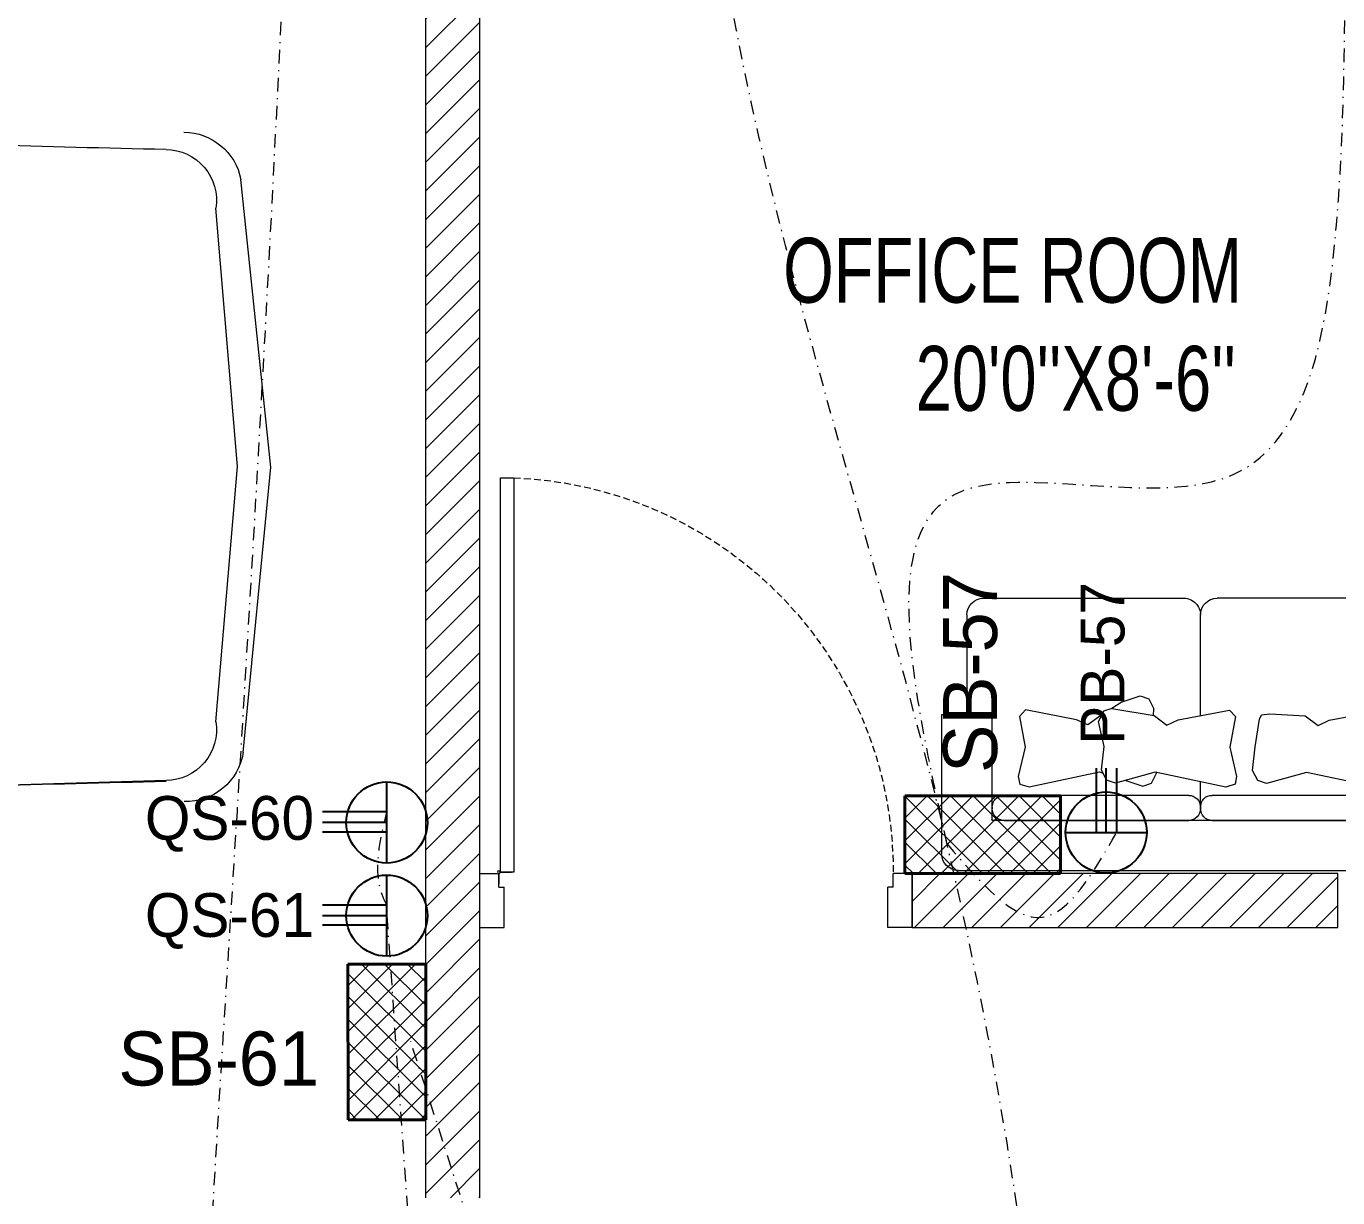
# Model space of a CAD drawing. Header units: inches. Extents: x 109699 to 44449955, y -10987 to 15824140.
# Drawn here: x 194714.3 to 194835.7, y -3416.7 to -3308.3 of the extents above; entities that cross this region are included whole.
import ezdxf

# ---------------------------------------------------------------- set-up
doc = ezdxf.new("R2010")
doc.units = ezdxf.units.IN
doc.header["$LTSCALE"] = 5
doc.header["$MEASUREMENT"] = 0
doc.linetypes.add('DASHDOT', pattern=[1, 0.5, -0.25, 0, -0.25])
doc.linetypes.add('HIDDEN', pattern=[0.375, 0.25, -0.125])
doc.layers.get('0').update_dxf_attribs({"color": 123})
for name, color, linetype, lineweight in [('@NORMAL', 7, 'Continuous', 5), ('car-plan', 179, 'Continuous', 13), ('door', 8, 'Continuous', 9), ('E-PB-Socket-5A', 203, 'Continuous', 13), ('E-QS-Socket-15A', 1, 'Continuous', 9), ('E-SB-Switch-Board', 106, 'Continuous', 18), ('HATCH2', 253, 'Continuous', 15), ('SB', 1, 'DASHDOT', 20), ('WALL-1', 8, 'Continuous', 9)]:
    doc.layers.add(name, color=color, linetype=linetype, lineweight=lineweight)
doc.layers.add('FURNITUR', color=7, linetype='Continuous', lineweight=5, true_color=0xe8e8e8)
doc.layers.add('illustr-FURNITURE', color=34, linetype='Continuous')
doc.layers.add('T', color=8, linetype='Continuous')
doc.styles.get("Standard").update_dxf_attribs({"font": 'times.ttf'})
doc.styles.add('style2', font='ARIALN.TTF', dxfattribs={"width": 0.75, "height": 3})

# ---------------------------------------------------------------- blocks, each defined once
blk = doc.blocks.new('gs')
at = {"layer": 'car-plan'}
for p, q in [((26267.590474709, 9819.376646062476), (26273.88895731447, 9814.16245217622)), ((26294.14201680706, 9819.603446928479), (26294.06655255058, 9814.042228147591)), ((26294.91421058483, 9819.60769889965), (26294.83864122938, 9814.03873501681)), ((26311.78943026054, 9813.962045221306), (26324.328722481, 9819.547027678884)), ((26337.65923929898, 9819.376646062476), (26314.66183826685, 9813.610017585495)), ((26377.73098201799, 9816.365593759743), (26375.25215466297, 9816.365593759743)), ((26224.52549990334, 9789.080123154796), (26227.30703482688, 9815.693857425773)), ((26261.97977894891, 9814.94637501896), (26262.36793384382, 9815.109017661976)), ((26262.36793384382, 9815.109017661976), (26262.74604937236, 9815.25903288168)), ((26262.74604937236, 9815.25903288168), (26263.10998032505, 9815.396591025055)), ((26263.10998032505, 9815.396591025055), (26263.46024706632, 9815.520047884522)), ((26263.46024706632, 9815.520047884522), (26263.79853635409, 9815.627305613903)), ((26263.79853635409, 9815.627305613903), (26264.12653494623, 9815.716266367002)), ((26264.12653494623, 9815.716266367002), (26264.44592960068, 9815.78483229762)), ((26264.44592960068, 9815.78483229762), (26264.75840707531, 9815.83090555959)), ((26264.75840707531, 9815.83090555959), (26265.06565412803, 9815.852388306696)), ((26265.06565412803, 9815.852388306696), (26265.36935751676, 9815.847182692756)), ((26265.36935751676, 9815.847182692756), (26265.67066612645, 9815.813687615911)), ((26265.67066612645, 9815.813687615911), (26265.9685773504, 9815.752288951713)), ((26265.9685773504, 9815.752288951713), (26266.26155070901, 9815.66386932)), ((26266.26155070901, 9815.66386932), (26266.54804572262, 9815.549311340648)), ((26266.54804572262, 9815.549311340648), (26266.82652191161, 9815.409497633518)), ((26266.82652191161, 9815.409497633518), (26267.09543879637, 9815.24531081847)), ((26267.09543879637, 9815.24531081847), (26267.35325589727, 9815.057633515382)), ((26267.35325589727, 9815.057633515382), (26267.59843273467, 9814.847348344098)), ((26380.18697026602, 9807.669296838212), (26380.18465004231, 9816.241937109808)), ((26259.73747264892, 9813.67040007811), (26260.07432008078, 9813.921910958466)), ((26260.07432008078, 9813.921910958466), (26260.4329977638, 9814.157050501934)), ((26260.4329977638, 9814.157050501934), (26260.80819409504, 9814.376442694127)), ((26260.80819409504, 9814.376442694127), (26261.19459747159, 9814.580711520633)), ((26261.19459747159, 9814.580711520633), (26261.58689629052, 9814.77048096704)), ((26261.58689629052, 9814.77048096704), (26261.97977894891, 9814.94637501896)), ((26267.59843273467, 9814.847348344098), (26267.82986393782, 9814.615407591322)), ((26267.82986393782, 9814.615407591322), (26268.04818457142, 9814.363042210942)), ((26268.04818457142, 9814.363042210942), (26268.25446480906, 9814.091552823716)), ((26268.25446480906, 9814.091552823716), (26268.44977482432, 9813.802240050354)), ((26273.88895731447, 9814.16245217622), (26311.78943026054, 9813.962045221306)), ((26373.62707116106, 9814.740510257827), (26373.62707116106, 9813.01814853336)), ((26227.61478555486, 9789.127244590316), (26229.61774362937, 9813.03297502928)), ((26258.6209168567, 9812.495373057944), (26258.87149793419, 9812.814441102208)), ((26258.87149793419, 9812.814441102208), (26259.138802371, 9813.116669562136)), ((26259.138802371, 9813.116669562136), (26259.42630299871, 9813.402006525008)), ((26259.42630299871, 9813.402006525008), (26259.73747264892, 9813.67040007811)), ((26268.44977482432, 9813.802240050354), (26268.63518479076, 9813.496404511607)), ((26268.63518479076, 9813.496404511607), (26268.81176488199, 9813.175346828197)), ((26268.81176488199, 9813.175346828197), (26268.98058527157, 9812.840367620869)), ((26268.98058527157, 9812.840367620869), (26269.14271613306, 9812.492767510324)), ((26257.71636950823, 9811.051743291639), (26257.9347854643, 9811.437650546177)), ((26257.9347854643, 9811.437650546177), (26258.15603345334, 9811.806925867219)), ((26258.15603345334, 9811.806925867219), (26258.38358630695, 9812.159517342043)), ((26258.38358630695, 9812.159517342043), (26258.6209168567, 9812.495373057944)), ((26269.14271613306, 9812.492767510324), (26269.29884687894, 9812.134103389995)), ((26269.29884687894, 9812.134103389995), (26269.44814387705, 9811.766957244035)), ((26269.44814387705, 9811.766957244035), (26269.58939273414, 9811.39416732928)), ((26257.06737420695, 9809.801261865723), (26257.28125012715, 9810.232170354844)), ((26257.28125012715, 9810.232170354844), (26257.49820122335, 9810.649497231541)), ((26257.49820122335, 9810.649497231541), (26257.71636950823, 9811.051743291639)), ((26269.58939273414, 9811.39416732928), (26269.72137905691, 9811.018571902547)), ((26269.72137905691, 9811.018571902547), (26269.84288845211, 9810.643009220687)), ((26269.84288845211, 9810.643009220687), (26269.95270652647, 9810.270317540519)), ((26269.95270652647, 9810.270317540519), (26270.04961888671, 9809.903335118877)), ((26375.25215466297, 9811.393065031436), (26377.7274664799, 9811.393065031436)), ((26256.65627984365, 9808.904696866965), (26256.85843145002, 9809.358270968369)), ((26256.85843145002, 9809.358270968369), (26257.06737420695, 9809.801261865723)), ((26270.04961888671, 9809.903335118877), (26270.13241113958, 9809.544900212612)), ((26270.13241113958, 9809.544900212612), (26270.20001149346, 9809.196818503813)), ((26270.20001149346, 9809.196818503813), (26270.2519185636, 9808.856765375742)), ((26256.10915180092, 9807.495467380344), (26256.27978203181, 9807.971795868769)), ((26256.27978203181, 9807.971795868769), (26256.46277737516, 9808.442038765708)), ((26256.46277737516, 9808.442038765708), (26256.65627984365, 9808.904696866965)), ((26270.2519185636, 9808.856765375742), (26270.28777356686, 9808.521383636893)), ((26270.28777356686, 9808.521383636893), (26270.30721772012, 9808.187316095798)), ((26270.3098922403, 9807.851205560975), (26270.29543834428, 9807.509694840941)), ((26270.30721772012, 9808.187316095798), (26270.3098922403, 9807.851205560975)), ((26255.80809739791, 9806.53029162778), (26255.95220451632, 9807.01452015237)), ((26255.95220451632, 9807.01452015237), (26256.10915180092, 9807.495467380344)), ((26270.21371017123, 9806.7970440793), (26270.14609187478, 9806.419796107773)), ((26270.26349724896, 9807.159426744205), (26270.21371017123, 9806.7970440793)), ((26270.29543834428, 9807.509694840941), (26270.26349724896, 9807.159426744205)), ((26379.69429995946, 9807.667595831059), (26352.36820994497, 9803.896422599413)), ((26255.43898770437, 9805.07096918099), (26255.55287192548, 9805.557211051411)), ((26255.55287192548, 9805.557211051411), (26255.67544751214, 9806.04408689723)), ((26255.67544751214, 9806.04408689723), (26255.80809739791, 9806.53029162778)), ((26269.96377097664, 9805.620010992978), (26269.85283337062, 9805.198036903312)), ((26270.06215131065, 9806.027357903396), (26269.96377097664, 9805.620010992978)), ((26270.14609187478, 9806.419796107773), (26270.06215131065, 9806.027357903396)), ((26381.58925869425, 9772.485619494757), (26381.57126414745, 9806.063300170543)), ((26255.23176162457, 9804.105607729063), (26255.33241191524, 9804.58666637665)), ((26255.33241191524, 9804.58666637665), (26255.43898770437, 9805.07096918099)), ((26269.6008163338, 9804.31133329351), (26269.46350189867, 9803.847166826978)), ((26269.73122099039, 9804.761717161222), (26269.6008163338, 9804.31133329351)), ((26269.85283337062, 9805.198036903312), (26269.73122099039, 9804.761717161222)), ((26254.95333216563, 9802.691536565711), (26255.0429305241, 9803.15801688336)), ((26255.0429305241, 9803.15801688336), (26255.13565389879, 9803.629098328907)), ((26255.13565389879, 9803.629098328907), (26255.23176162457, 9804.105607729063)), ((26269.32116018284, 9803.369499288434), (26269.17583849217, 9802.878493705022)), ((26269.46350189867, 9803.847166826978), (26269.32116018284, 9803.369499288434)), ((26352.36820994497, 9803.896422599413), (26352.36820994497, 9774.644926875379)), ((26254.70294103651, 9801.307170277942), (26254.78337203695, 9801.767366473214)), ((26254.78337203695, 9801.767366473214), (26254.86682420828, 9802.228404165733)), ((26254.86682420828, 9802.228404165733), (26254.95333216563, 9802.691536565711)), ((26268.88724614643, 9801.855106017814), (26268.74971818349, 9801.321864971636)), ((26269.03024336469, 9802.37383910521), (26268.88724614643, 9801.855106017814)), ((26269.17583849217, 9802.878493705022), (26269.03024336469, 9802.37383910521)), ((26254.55100408784, 9800.38428953824), (26254.62549659183, 9800.846562369683)), ((26254.62549659183, 9800.846562369683), (26254.70294103651, 9801.307170277942)), ((26268.62053082191, 9800.773686495493), (26268.50255540773, 9800.210141118187)), ((26268.74971818349, 9801.321864971636), (26268.62053082191, 9800.773686495493)), ((26254.34506815704, 9798.977926371474), (26254.41075845246, 9799.450108386038)), ((26254.41075845246, 9799.450108386038), (26254.47942890941, 9799.919098573395)), ((26254.47942890941, 9799.919098573395), (26254.55100408784, 9800.38428953824)), ((26268.39866328702, 9799.630799368519), (26268.31172580585, 9799.035231775313)), ((26268.50255540773, 9800.210141118187), (26268.39866328702, 9799.630799368519)), ((26254.22301785521, 9798.027904926399), (26254.28245547427, 9798.503532046125)), ((26254.28245547427, 9798.503532046125), (26254.34506815704, 9798.977926371474)), ((26268.24389664528, 9798.423359872759), (26268.19445882656, 9797.796509216685)), ((26268.31172580585, 9799.035231775313), (26268.24389664528, 9798.423359872759)), ((26254.06472989134, 9796.60342196509), (26254.11405761265, 9797.076870369463)), ((26254.11405761265, 9797.076870369463), (26254.16685275098, 9797.552024528704)), ((26254.16685275098, 9797.552024528704), (26254.22301785521, 9798.027904926399)), ((26268.16197770595, 9797.156356368316), (26268.14501863973, 9796.50457788883)), ((26268.19445882656, 9797.796509216685), (26268.16197770595, 9797.156356368316)), ((26253.93870100322, 9795.20424362435), (26253.97688841195, 9795.665702633982)), ((26253.97688841195, 9795.665702633982), (26254.01896703812, 9796.132658832)), ((26254.01896703812, 9796.132658832), (26254.06472989134, 9796.60342196509)), ((26268.14501863973, 9796.50457788883), (26268.14214698412, 9795.842850339483)), ((26268.14214698412, 9795.842850339483), (26268.15192809541, 9795.172850281473)), ((26253.87491543098, 9794.305146772953), (26253.90463371015, 9794.75011420378)), ((26253.90463371015, 9794.75011420378), (26253.93870100322, 9795.20424362435)), ((26268.15192809541, 9795.172850281473), (26268.17292732987, 9794.496254276011)), ((26268.17292732987, 9794.496254276011), (26268.20371004374, 9793.81473888432)), ((26253.81414365923, 9793.04354042586), (26253.82944150729, 9793.450027483319)), ((26253.82944150729, 9793.450027483319), (26253.84977506395, 9793.87117373258)), ((26253.84977506395, 9793.87117373258), (26253.87491543098, 9794.305146772953)), ((26268.20371004374, 9793.81473888432), (26268.24273011173, 9793.130475843325)), ((26253.79946499341, 9785.75965380411), (26253.804110418, 9792.653544960907)), ((26253.804110418, 9792.653544960907), (26253.81414365923, 9793.04354042586)), ((26268.24273011173, 9793.130475843325), (26268.28799548214, 9785.926231999845)), ((26227.08988106418, 9762.67848546226), (26224.52549990334, 9789.080123154796)), ((26229.61774362937, 9765.508374445504), (26227.61478555486, 9789.127244590316)), ((26268.28799548214, 9785.926231999845), (26268.33740262176, 9785.249426155402)), ((26253.79990784147, 9785.402300082023), (26253.79946499341, 9785.75965380411)), ((26253.80503372973, 9785.056926050209), (26253.79990784147, 9785.402300082023)), ((26253.81443742578, 9784.720359557221), (26253.80503372973, 9785.056926050209)), ((26253.82771369719, 9784.38942845157), (26253.81443742578, 9784.720359557221)), ((26268.33740262176, 9785.249426155402), (26268.38884799734, 9784.583320332516)), ((26253.84445731151, 9784.060960581839), (26253.82771369719, 9784.38942845157)), ((26253.86426303632, 9783.731783796546), (26253.84445731151, 9784.060960581839)), ((26253.88672563918, 9783.398725944244), (26253.86426303632, 9783.731783796546)), ((26268.38884799734, 9784.583320332516), (26268.44022807565, 9783.932562146736)), ((26268.44022807565, 9783.932562146736), (26268.48943932343, 9783.301799213565)), ((26253.91142040242, 9783.059519277347), (26253.88672563918, 9783.398725944244)), ((26253.93784466729, 9782.71551366373), (26253.91142040242, 9783.059519277347)), ((26253.96547628981, 9782.368963375135), (26253.93784466729, 9782.71551366373)), ((26253.99379312599, 9782.02212268331), (26253.96547628981, 9782.368963375135)), ((26268.48943932343, 9783.301799213565), (26268.53437820745, 9782.695679148557)), ((26268.53437820745, 9782.695679148557), (26268.57294119446, 9782.11884956721)), ((26254.02227303183, 9781.67724586001), (26253.99379312599, 9782.02212268331)), ((26254.05039386338, 9781.336587176957), (26254.02227303183, 9781.67724586001)), ((26254.0776334766, 9781.002400905913), (26254.05039386338, 9781.336587176957)), ((26268.57294119446, 9782.11884956721), (26268.60362200481, 9781.574528605095)), ((26268.60362200481, 9781.574528605095), (26268.62730337316, 9781.060216477803)), ((26254.10346972753, 9780.676941318612), (26254.0776334766, 9781.002400905913)), ((26254.12766676523, 9780.361516260156), (26254.10346972753, 9780.676941318612)), ((26254.15113391087, 9780.053647869128), (26254.12766676523, 9780.361516260156)), ((26254.1750667787, 9779.74991185742), (26254.15113391087, 9780.053647869128)), ((26268.62730337316, 9781.060216477803), (26268.6454652877, 9780.571983920992)), ((26268.6454652877, 9780.571983920992), (26268.65958773669, 9780.105901670271)), ((26268.65958773669, 9780.105901670271), (26268.67115070837, 9779.658040461283)), ((26254.20066098293, 9779.446883936966), (26254.1750667787, 9779.74991185742)), ((26254.22911213782, 9779.141139819687), (26254.20066098293, 9779.446883936966)), ((26254.26161585757, 9778.829255217497), (26254.22911213782, 9779.141139819687)), ((26254.29936775644, 9778.50780584231), (26254.26161585757, 9778.829255217497)), ((26268.67115070837, 9779.658040461283), (26268.68163419093, 9779.224471029665)), ((26268.68163419093, 9779.224471029665), (26268.69251817264, 9778.80126411104)), ((26268.69251817264, 9778.80126411104), (26268.70528264171, 9778.38449044105)), ((26254.34356344864, 9778.173367406067), (26254.29936775644, 9778.50780584231)), ((26254.39500825334, 9777.82349869854), (26254.34356344864, 9778.173367406067)), ((26254.45294630936, 9777.459690821008), (26254.39500825334, 9777.82349869854)), ((26254.51623146048, 9777.084417952625), (26254.45294630936, 9777.459690821008)), ((26268.70528264171, 9778.38449044105), (26268.72135331207, 9777.97089980817)), ((26268.72135331207, 9777.97089980817), (26268.74193880048, 9777.559958212289)), ((26268.74193880048, 9777.559958212289), (26268.76819344939, 9777.151810706171)), ((26254.58371755044, 9776.700154272534), (26254.51623146048, 9777.084417952625)), ((26254.65425842302, 9776.309373959877), (26254.58371755044, 9776.700154272534)), ((26254.72670792196, 9775.914551193797), (26254.65425842302, 9776.309373959877)), ((26268.76819344939, 9777.151810706171), (26268.80127160126, 9776.746602342559)), ((26268.80127160126, 9776.746602342559), (26268.84232759857, 9776.3444781742)), ((26268.84232759857, 9776.3444781742), (26268.89251578374, 9775.94558325383)), ((26254.79991989103, 9775.51816015345), (26254.72670792196, 9775.914551193797)), ((26254.87274817396, 9775.122675017978), (26254.79991989103, 9775.51816015345)), ((26254.94444058683, 9774.730161688422), (26254.87274817396, 9775.122675017978)), ((26268.89251578374, 9775.94558325383), (26268.95299049925, 9775.550062634204)), ((26268.95299049925, 9775.550062634204), (26269.02490608755, 9775.158061368078)), ((26269.02490608755, 9775.158061368078), (26269.10885654217, 9774.769824894625)), ((26255.01582083471, 9774.341052953423), (26254.94444058683, 9774.730161688422)), ((26255.08810659499, 9773.955373323515), (26255.01582083471, 9774.341052953423)), ((26255.16251554506, 9773.573147309231), (26255.08810659499, 9773.955373323515)), ((26269.10885654217, 9774.769824894625), (26269.2031944609, 9774.386000198734)), ((26269.2031944609, 9774.386000198734), (26269.30571209262, 9774.007334651746)), ((26269.30571209262, 9774.007334651746), (26269.41420168619, 9773.634575625001)), ((26352.36820994497, 9774.644926875379), (26379.71282186758, 9770.878943342766)), ((26255.2402653623, 9773.194399421118), (26255.16251554506, 9773.573147309231)), ((26255.32257372406, 9772.819154169709), (26255.2402653623, 9773.194399421118)), ((26255.41065830775, 9772.44743606553), (26255.32257372406, 9772.819154169709)), ((26269.41420168619, 9773.634575625001), (26269.52645549049, 9773.268470489827)), ((26269.52645549049, 9773.268470489827), (26269.64026575437, 9772.909766617537)), ((26269.64026575437, 9772.909766617537), (26269.75342472669, 9772.559211379492)), ((26255.50573679076, 9772.07926961912), (26255.41065830775, 9772.44743606553)), ((26255.60851887209, 9771.714699570242), (26255.50573679076, 9772.07926961912)), ((26255.71768233746, 9771.353851575477), (26255.60851887209, 9771.714699570242)), ((26269.75342472669, 9772.559211379492), (26269.86372465636, 9772.217552146998)), ((26269.86372465636, 9772.217552146998), (26269.96911184017, 9771.885448029418)), ((26269.96911184017, 9771.885448029418), (26270.0681487668, 9771.56320508814)), ((26270.0681487668, 9771.56320508814), (26270.15955197293, 9771.251041122581)), ((26255.83139699421, 9770.99687152062), (26255.71768233746, 9771.353851575477)), ((26255.94783264969, 9770.643905291487), (26255.83139699421, 9770.99687152062)), ((26256.06515911125, 9770.295098773859), (26255.94783264969, 9770.643905291487)), ((26256.18154618624, 9769.950597853567), (26256.06515911125, 9770.295098773859)), ((26270.15955197293, 9771.251041122581), (26270.24203799518, 9770.949173932153)), ((26270.24203799518, 9770.949173932153), (26270.3143233702, 9770.65782131628)), ((26270.3143233702, 9770.65782131628), (26270.37512463464, 9770.377201074363)), ((26270.37512463464, 9770.377201074363), (26270.42315832511, 9770.107531005815)), ((26380.19927123145, 9762.22033773012), (26380.19692849919, 9770.876141479734)), ((26256.29516368202, 9769.6105484164), (26256.18154618624, 9769.950597853567)), ((26256.40418140592, 9769.275096348167), (26256.29516368202, 9769.6105484164)), ((26256.50745066922, 9768.944320041213), (26256.40418140592, 9769.275096348167)), ((26256.60654879877, 9768.61802791414), (26256.50745066922, 9768.944320041213)), ((26270.42315832511, 9770.107531005815), (26270.45714097829, 9769.849028910052)), ((26270.45714097829, 9769.849028910052), (26270.47640409715, 9769.601620422407)), ((26270.47855217122, 9769.13482002353), (26270.46624979562, 9768.912357742185)), ((26270.47640409715, 9769.601620422407), (26270.48273904991, 9769.36406252192)), ((26270.48273904991, 9769.36406252192), (26270.47855217122, 9769.13482002353)), ((26256.70373462538, 9768.295960892094), (26256.60654879877, 9768.61802791414)), ((26256.80126697983, 9767.977859900217), (26256.70373462538, 9768.295960892094)), ((26256.90140469291, 9767.663465863661), (26256.80126697983, 9767.977859900217)), ((26270.36675849475, 9767.84860761452), (26270.35301540392, 9767.638714248991)), ((26270.38401201605, 9768.059607086398), (26270.36675849475, 9767.84860761452)), ((26270.40471303333, 9768.270300350006), (26270.38401201605, 9768.059607086398)), ((26270.4269238921, 9768.481633090472), (26270.40471303333, 9768.270300350006)), ((26270.44823825771, 9768.695140492855), (26270.4269238921, 9768.481633090472)), ((26270.46624979562, 9768.912357742185), (26270.44823825771, 9768.695140492855)), ((26257.00640659541, 9767.352519707565), (26256.90140469291, 9767.663465863661)), ((26257.11853151809, 9767.044762357094), (26257.00640659541, 9767.352519707565)), ((26257.24003829177, 9766.739934737372), (26257.11853151809, 9767.044762357094)), ((26257.37229714659, 9766.438551697975), (26257.24003829177, 9766.739934737372)), ((26270.32155414473, 9766.514683901507), (26270.32094861331, 9766.367750168865)), ((26270.32275531047, 9766.675902524243), (26270.32155414473, 9766.514683901507)), ((26270.32503243304, 9766.85023814041), (26270.32275531047, 9766.675902524243)), ((26270.32879125809, 9767.035688935488), (26270.32503243304, 9766.85023814041)), ((26270.33443753119, 9767.230253094953), (26270.32879125809, 9767.035688935488)), ((26270.34237699793, 9767.43192880429), (26270.33443753119, 9767.230253094953)), ((26270.35301540392, 9767.638714248991), (26270.34237699793, 9767.43192880429)), ((26375.25215466297, 9767.07447726615), (26377.7274664799, 9767.07447726615)), ((26257.51312391015, 9766.144223786105), (26257.37229714659, 9766.438551697975)), ((26257.65944580939, 9765.86133547339), (26257.51312391015, 9766.144223786105)), ((26257.8081900713, 9765.594271231457), (26257.65944580939, 9765.86133547339)), ((26257.95628392285, 9765.347415531913), (26257.8081900713, 9765.594271231457)), ((26258.10065459096, 9765.12515284639), (26257.95628392285, 9765.347415531913)), ((26270.2377418855, 9765.377042474538), (26270.20403742467, 9765.23591910387)), ((26270.26380640196, 9765.510398494152), (26270.2377418855, 9765.377042474538)), ((26270.28361025677, 9765.63554796073), (26270.26380640196, 9765.510398494152)), ((26270.29811187231, 9765.754804387878), (26270.28361025677, 9765.63554796073)), ((26270.30816445577, 9765.871169468053), (26270.29811187231, 9765.754804387878)), ((26270.31462121438, 9765.987644893765), (26270.30816445577, 9765.871169468053)), ((26270.31833535536, 9766.107232357477), (26270.31462121438, 9765.987644893765)), ((26270.32016008593, 9766.232933551692), (26270.31833535536, 9766.107232357477)), ((26270.32094861331, 9766.367750168865), (26270.32016008593, 9766.232933551692)), ((26373.62707116106, 9763.727032039766), (26373.62707116106, 9765.449393764233)), ((26258.23822930263, 9764.931867646512), (26258.10065459096, 9765.12515284639)), ((26258.3659352848, 9764.771944403896), (26258.23822930263, 9764.931867646512)), ((26258.48166504197, 9764.647705978467), (26258.3659352848, 9764.771944403896)), ((26258.58717218865, 9764.553228783348), (26258.48166504197, 9764.647705978467)), ((26258.68517561686, 9764.480527619962), (26258.58717218865, 9764.553228783348)), ((26258.77839421867, 9764.421617289714), (26258.68517561686, 9764.480527619962)), ((26258.86954688608, 9764.36851259404), (26258.77839421867, 9764.421617289714)), ((26258.96135251116, 9764.313228334344), (26258.86954688608, 9764.36851259404)), ((26259.05652998593, 9764.247779312049), (26258.96135251116, 9764.313228334344)), ((26259.15779820242, 9764.16418032859), (26259.05652998593, 9764.247779312049)), ((26259.26755938609, 9764.056561458594), (26259.15779820242, 9764.16418032859)), ((26267.57536844691, 9759.152197705094), (26273.88895731447, 9764.378897298571)), ((26269.62999021767, 9764.1251274713), (26269.48522625322, 9763.961455594988)), ((26269.75823994729, 9764.289197836275), (26269.62999021767, 9764.1251274713)), ((26269.86895852957, 9764.453250315062), (26269.75823994729, 9764.289197836275)), ((26269.96313018027, 9764.61629972799), (26269.86895852957, 9764.453250315062)), ((26270.04223939727, 9764.777218694202), (26269.96313018027, 9764.61629972799)), ((26270.10777067843, 9764.934879832843), (26270.04223939727, 9764.777218694202)), ((26270.1612085216, 9765.08815576302), (26270.10777067843, 9764.934879832843)), ((26270.20403742467, 9765.23591910387), (26270.1612085216, 9765.08815576302)), ((26273.88895731447, 9764.378897298571), (26311.78943026054, 9764.579304253486)), ((26294.14201680706, 9758.93790254632), (26294.06655255058, 9764.4991213272)), ((26294.91421058483, 9758.933650575142), (26294.83864122938, 9764.50261445799)), ((26311.78943026054, 9764.579304253486), (26324.328722481, 9758.994321795908)), ((26337.58637993684, 9759.152197705094), (26314.69630588999, 9764.857524712097)), ((26259.38694909599, 9763.927513869654), (26259.26755938609, 9764.056561458594)), ((26259.51678622459, 9763.781744002583), (26259.38694909599, 9763.927513869654)), ((26259.65788966438, 9763.623958298209), (26259.51678622459, 9763.781744002583)), ((26259.8110783078, 9763.458863197324), (26259.65788966438, 9763.623958298209)), ((26259.97717104734, 9763.291165140763), (26259.8110783078, 9763.458863197324)), ((26260.15698677547, 9763.125570569318), (26259.97717104734, 9763.291165140763)), ((26260.35134438468, 9762.966785923825), (26260.15698677547, 9763.125570569318)), ((26260.56058352352, 9762.818614673204), (26260.35134438468, 9762.966785923825)), ((26268.35480643393, 9763.003146323237), (26268.13670750492, 9762.85011909192)), ((26268.56679472032, 9763.158669621), (26268.35480643393, 9763.003146323237)), ((26268.7713719396, 9763.316236449304), (26268.56679472032, 9763.158669621)), ((26268.96702089714, 9763.475572634503), (26268.7713719396, 9763.316236449304)), ((26269.15222439833, 9763.636404002944), (26268.96702089714, 9763.475572634503)), ((26269.32546524856, 9763.798456380988), (26269.15222439833, 9763.636404002944)), ((26269.48522625322, 9763.961455594988), (26269.32546524856, 9763.798456380988)), ((26260.78312686515, 9762.681248398876), (26260.56058352352, 9762.818614673204)), ((26261.0169178388, 9762.553975710354), (26260.78312686515, 9762.681248398876)), ((26261.25989987374, 9762.436085217181), (26261.0169178388, 9762.553975710354)), ((26261.51001639919, 9762.326865528892), (26261.25989987374, 9762.436085217181)), ((26261.76521084442, 9762.225605255007), (26261.51001639919, 9762.326865528892)), ((26262.02342663868, 9762.131593005055), (26261.76521084442, 9762.225605255007)), ((26262.28260721121, 9762.04411738857), (26262.02342663868, 9762.131593005055)), ((26262.54110692466, 9761.962729072293), (26262.28260721121, 9762.04411738857)), ((26262.79892387535, 9761.88802695187), (26262.54110692466, 9761.962729072293)), ((26263.05646709299, 9761.820871980148), (26262.79892387535, 9761.88802695187)), ((26263.31414560726, 9761.762125109977), (26263.05646709299, 9761.820871980148)), ((26263.57236844789, 9761.712647294211), (26263.31414560726, 9761.762125109977)), ((26263.83154464458, 9761.673299485716), (26263.57236844789, 9761.712647294211)), ((26264.09208322703, 9761.64494263733), (26263.83154464458, 9761.673299485716)), ((26265.15063415379, 9761.654971898279), (26264.88436125871, 9761.6333393803)), ((26265.41670934659, 9761.68945213814), (26265.15063415379, 9761.654971898279)), ((26265.68179412128, 9761.736825051907), (26265.41670934659, 9761.68945213814)), ((26265.94509576204, 9761.797135591594), (26265.68179412128, 9761.736825051907)), ((26266.20582155303, 9761.870428709226), (26265.94509576204, 9761.797135591594)), ((26266.46317877845, 9761.956749356825), (26266.20582155303, 9761.870428709226)), ((26266.71647074611, 9762.055910936542), (26266.46317877845, 9761.956749356825)), ((26266.96538485847, 9762.166800651008), (26266.71647074611, 9762.055910936542)), ((26267.20970454167, 9762.288074153017), (26266.96538485847, 9762.166800651008)), ((26267.4492132218, 9762.418387095342), (26267.20970454167, 9762.288074153017)), ((26267.68369432497, 9762.556395130749), (26267.4492132218, 9762.418387095342)), ((26267.91293127731, 9762.700753912017), (26267.68369432497, 9762.556395130749)), ((26268.13670750492, 9762.85011909192), (26267.91293127731, 9762.700753912017)), ((26377.73098201799, 9762.10194853785), (26375.25215466297, 9762.10194853785)), ((26264.35439322496, 9761.628437701918), (26264.09208322703, 9761.64494263733)), ((26264.61868337715, 9761.624509632195), (26264.35439322496, 9761.628437701918)), ((26264.88436125871, 9761.6333393803), (26264.61868337715, 9761.624509632195))]:
    blk.add_line(p, q, dxfattribs=at)
for points in [[(26337.65923929898, 9819.376646062476), (26267.590474709, 9819.376646062476)], [(26377.73360344047, 9807.442958568732), (26377.73360344047, 9818.522199703439)], [(26250.06716188465, 9815.86010751022), (26250.06716188465, 9762.68124196458)], [(26334.15938865389, 9815.479004345005), (26334.15938865389, 9762.68124196458)], [(26335.61122569034, 9815.479004345005), (26335.61122569034, 9762.68124196458)], [(26377.73360344047, 9760.019179013354), (26377.73360344047, 9771.105263256497)], [(26234.22935055212, 9760.077500716143), (26250.91090522017, 9759.588167659407), (26267.59047469137, 9759.095491917964), (26294.14201680706, 9758.93790254632), (26324.328722481, 9758.994321795908), (26337.58637994796, 9759.152197705254), (26357.66167304519, 9759.152197705167), (26377.73360344047, 9760.019179013354)], [(26337.58637993682, 9759.152197705094), (26267.57536844691, 9759.152197705094)]]:
    blk.add_lwpolyline(points, dxfattribs=at)
for centre, radius, start, end in [((26232.58033441348, 9814.699836216627), 5.366168716528898, 90.17071126511199, 169.3249604223354), ((26145.98211977325, 13653.84516491705), 3836.396409923897, 271.3180702240197, 271.816499684251), ((26300.30123172227, 7127.059281883747), 2692.576537480112, 88.35207661789485, 89.20502729859045), ((26234.24530743608, 9813.776897435135), 4.686978486308598, 90.19506466146757, 189.1326723997191), ((26254.83228203049, 9813.845923146575), 5.173326652646979, 110.4257760694787, 157.0865450819493), ((26331.72397127615, 9815.375278409643), 2.437625252878131, 2.438788846048848, 104.076751119706), ((26333.1758083126, 9815.375278409643), 2.437625252878131, 2.438788846048848, 104.076751119706), ((26377.72202201361, 9816.053371625923), 2.469836786005191, 355.65237317666, 89.73133070294816), ((26375.25215466297, 9814.740510257827), 1.625083501918754, 90, 180), ((26224.89321961392, 9789.170293268122), 93.03604150846057, 344.8512227578155, 15.22979254550061), ((26375.25215466297, 9813.01814853336), 1.625083501918754, 180, 270), ((26379.94618105167, 9806.062151249767), 1.625083501918756, 0.04050765170524585, 98.91655176702061), ((26379.96417559848, 9772.484470573982), 1.625083501918756, 261.1022684412856, 0.04050765170524585), ((26375.25215466297, 9765.449393764233), 1.625083501918754, 90, 180), ((26234.24530743608, 9764.764452039657), 4.686978486308598, 170.8673276002809, 269.8049353385325), ((26375.25215466297, 9763.727032039766), 1.625083501918754, 180, 270), ((26232.39316451568, 9763.497601648873), 5.366168716522381, 188.7802109356631, 271.814564360968), ((26254.83228203049, 9764.695426328217), 5.173326652646979, 202.9134549180507, 249.5742239305213), ((26331.76091789205, 9763.116391224132), 2.437625252878131, 256.004264183752, 349.7168068240507), ((26333.21275492851, 9763.116391224132), 2.437625252878131, 256.004264183752, 349.7168068240507), ((26377.76292742233, 9762.461220138386), 2.447559765165786, 273.848297612542, 5.518720994760388), ((26145.98211977326, 5924.626973062776), 3836.396409923951, 88.183500315749, 88.68192977598025), ((26301.78255013919, 12347.18448341618), 2588.279935808936, 270.7926011942282, 271.6815412861116)]:
    blk.add_arc(centre, radius, start, end, dxfattribs=at)
blk = doc.blocks.new('Door-40')
at = {"layer": 'door', "ltscale": 0.5}
for p, q in [((0, 40), (5, 40)), ((0, 40), (0, 37.75)), ((5, 40), (5, 38.24999999999636)), ((0, 37.75), (3.75, 37.75000000000364)), ((3.75, 38.24999999999636), (3.75, 37.75000000000364)), ((3.75, 38.24999999999636), (5, 38.24999999999636)), ((5.135000000002037, 2.913192669428099), (5.145000000004075, 2.913192669428099)), ((5.135000000002037, 1.885000000002037), (5.135000000002037, 2.913192669428099)), ((0, 0), (0, 2.25)), ((0, 2.25), (3.75, 2.249999999996362)), ((3.75, 1.750000000003638), (3.75, 2.249999999996362)), ((3.75, 1.750000000003638), (5, 1.750000000003638)), ((4.010000000002037, 1.760000000002037), (4.010000000002037, 1.75)), ((5.010000000002037, 1.760000000002037), (4.010000000002037, 1.760000000002037)), ((5, 1.750000000003638), (5.010400642058812, 1.750000000007276)), ((5, 0), (5, 1.750000000003638)), ((5.145000000004075, 1.895000000000437), (5.145000000004075, 1.884599357945262)), ((0, 0), (5, 0)), ((0, 0), (5, 0))]:
    blk.add_line(p, q, dxfattribs=at)
blk.add_lwpolyline([(41.625, 3.145000000000437), (5.145000000004075, 3.145000000000437), (5.145000000004075, 1.895000000000437), (41.625, 1.895000000000437)], close=True, dxfattribs=at)
blk.add_circle((5.135000000002037, 1.760000000002037), 0.1249999999999983, dxfattribs=at)
at = {"layer": 'door', "linetype": 'HIDDEN', "ltscale": 0.5}
blk.add_arc((5.156161382139544, 1.755015969829401), 36.49531813451388, 2.182731632980644, 90.24516611661387, dxfattribs=at)
blk = doc.blocks.new('A$C677D3EAC')
at = {"layer": 'FURNITUR'}
for p, q in [((12.00479866045498, 51.95316647657546), (26.27257498371182, 51.95316647657546)), ((12.00479866045498, 46.7545977087857), (12.00479866045498, 51.95316647657546)), ((27.98757498370105, 50.23816647657532), (27.98757498370833, 1.714991515273141)), ((1.714798660454107, 49.35388209268422), (12.00479866045498, 49.35388209268422)), ((-0.0002013395424000919, 47.63888209268407), (-0.0002013395424000919, 27.05888209268414)), ((22.84257498371153, 46.7545977087857), (12.00479866045498, 46.7545977087857)), ((21.47057498371578, 46.7545977087857), (21.64207498370524, 46.7545977087857)), ((22.84257498370425, 3.799775899162796), (22.84257498370425, 46.7545977087857)), ((20.27007498366584, 26.54438209267664), (20.27007498370949, 45.55409770878578)), ((22.84257498371153, 45.55409770878578), (22.8425749836606, 26.54438209267664)), ((11.49008981315274, 43.32827631189775), (12.16517933704745, 43.96611358265636)), ((12.5027240989948, 38.07549475087126), (11.49008981315274, 43.32827631189775)), ((12.16517933704745, 43.96611358265636), (15.31559601729532, 43.36579608827378)), ((15.31559601729532, 43.36579608827378), (18.31599273014581, 44.07867291178536)), ((18.31599273014581, 44.07867291178536), (19.10359739428532, 43.92859380628033)), ((19.10359739428532, 43.92859380628033), (19.40363667030761, 42.95307747577226)), ((19.40363667030761, 42.95307747577226), (17.86593348672614, 35.7117434773545)), ((13.02779365549941, 36.91237953848213), (12.5027240989948, 38.07549475087126)), ((12.05266419680993, 35.5991841482255), (13.02779365549941, 36.91237953848213)), ((11.33031025100354, 34.46060119444883), (11.61261941229895, 35.30786455647831)), ((11.61261941229895, 35.30786455647831), (12.66275786653569, 35.83314249810883)), ((12.00544753944268, 35.43314440848462), (12.05266419680993, 35.5991841482255)), ((15.24777488336258, 35.24313066369177), (12.66275786653569, 35.83314249810883)), ((17.65718828754325, 35.51486969230791), (15.24777488336258, 35.24313066369177)), ((18.70732674178726, 34.98959175067739), (17.65718828754325, 35.51486969230791)), ((17.86593348672614, 35.7117434773545), (17.97569034616026, 35.37952664570821)), ((10.63983892452234, 33.38899892960671), (11.33031025100354, 34.46060119444883)), ((11.33031025100354, 34.46060119444883), (12.05985271719692, 30.10290950415674)), ((17.87312200711312, 29.99035017502774), (19.00736667657475, 34.08911497292229)), ((19.00736667657475, 34.08911497292229), (18.70732674178726, 34.98959175067739)), ((10.63983892452234, 33.38899892960671), (10.03458546302863, 31.55699145095787)), ((18.72337355450145, 33.1164066199799), (19.32862701599515, 31.28439914133105)), ((10.03458546302863, 31.55699145095787), (10.3346253978234, 30.65651467320276)), ((19.32862701599515, 31.28439914133105), (19.02858708120039, 30.38392236357595)), ((10.3346253978234, 30.65651467320276), (11.38476385206013, 30.13123673157224)), ((12.04650223874341, 30.18265437400623), (11.38476385206013, 30.13123673157224)), ((12.05985271719692, 30.10290950415674), (13.0349821758864, 28.78971411390012)), ((19.4108251906946, 22.74901617660998), (17.87312200711312, 29.99035017502774)), ((17.97844862696365, 29.85864442194543), (17.89591218490386, 29.87674181101283)), ((19.02858708120039, 30.38392236357595), (17.97844862696365, 29.85864442194543)), ((13.0349821758864, 28.78971411390012), (12.50991261938179, 27.62659890151099)), ((12.50991261938179, 27.62659890151099), (11.49727833353245, 22.3738173404854)), ((12.06984914469649, 25.34388209268036), (1.714798660454107, 25.34388209268491)), ((21.47057498365757, 25.34388209267672), (18.85980329597078, 25.34388209267763)), ((21.47057498373033, 25.34388209267672), (21.64207498372707, 25.34388209267672)), ((21.64207498366159, 25.34388209267672), (21.47057498366485, 25.34388209267672)), ((-0.0002013395424000919, 4.314275899168024), (-0.0002013395424000919, 23.62888209268476)), ((20.27007498370949, 3.79977589916416), (20.27007498372404, 24.1433820926768)), ((22.84257498372608, 24.1433820926768), (22.84257498370425, 3.79977589916416)), ((11.49727833353245, 22.3738173404854), (12.17236785743444, 21.73598006972588)), ((12.17236785743444, 21.73598006972588), (15.32278453768231, 22.33629756410846)), ((15.32278453768231, 22.33629756410846), (18.3231812505328, 21.62342074059688)), ((18.3231812505328, 21.62342074059688), (19.11078591466503, 21.77349984610191)), ((19.11078591466503, 21.77349984610191), (19.4108251906946, 22.74901617660998)), ((11.98386482938076, 19.06232831278612), (11.87135034790845, 18.19937131140705)), ((12.43392473156564, 19.28744697104412), (11.98386482938076, 19.06232831278612)), ((15.28969182424771, 19.71016240346398), (12.43392473156564, 19.28744697104412)), ((17.69910522842838, 19.98190143208012), (15.28969182424771, 19.71016240346398)), ((18.74924368267239, 19.4566234904496), (17.69910522842838, 19.98190143208012)), ((19.04928361745988, 18.5561467126945), (18.74924368267239, 19.4566234904496)), ((11.87135034790845, 18.19937131140705), (12.10176965808205, 14.56994124392895)), ((17.91503894799826, 14.45738191479995), (19.04928361745988, 18.5561467126945)), ((12.10176965808205, 14.56994124392895), (13.07689911677153, 13.25674585367233)), ((19.45274213157973, 7.216047916382195), (17.91503894799826, 14.45738191479995)), ((13.07689911677153, 13.25674585367233), (12.55182956026692, 12.0936306412832)), ((12.55182956026692, 12.0936306412832), (11.53919527441758, 6.840849080256703)), ((11.53919527441758, 6.840849080256703), (12.21428479831957, 6.203011809498093)), ((12.21428479831957, 6.203011809498093), (15.36470147856744, 6.803329303880673)), ((15.36470147856744, 6.803329303880673), (18.36509819141793, 6.090452480368185)), ((19.15270285555744, 6.240531585874123), (19.45274213157973, 7.216047916382195)), ((18.36509819141793, 6.090452480368185), (19.15270285555744, 6.240531585874123)), ((20.27007498370949, 5.198560283064126), (12.00479866045498, 5.198560283062761)), ((12.00479866045498, 5.198560283062761), (12.00479866045498, -8.484727004542947e-06)), ((12.00479866045498, 2.599275899167878), (1.714798660446831, 2.599275899171516)), ((21.64207498370524, 2.59927589916424), (21.47057498370123, 2.59927589916424)), ((21.47057498370123, 2.59927589916424), (21.64207498369797, 2.59927589916424)), ((12.00479866045498, -8.484727004542947e-06), (26.27257498371182, -8.484727004542947e-06))]:
    blk.add_line(p, q, dxfattribs=at)
for centre, radius, start, end in [((26.27257498370454, 50.23816647657532), 1.715, 0, 90), ((1.714798660454107, 47.63888209268407), 1.715, 90, 180), ((21.47057498371578, 45.55409770878532), 1.200500000000829, 90, 179.9999999999739), ((21.64207498371252, 45.55409770878578), 1.20049999999992, 0, 90), ((1.714798660454107, 27.05888209268414), 1.715, 180, 270), ((21.47057498366485, 26.5443820926771), 1.200500000000375, 180.0000000000261, 270), ((21.64207498366159, 26.54438209267664), 1.20049999999901, 270, 0), ((1.714798660454107, 23.62888209268476), 1.715, 90, 180), ((21.47057498373033, 24.14338209267726), 1.20049999999901, 90, 180.0000000000261), ((21.64207498372707, 24.14338209267726), 1.200499999999465, 359.999999999974, 90), ((1.714798660446831, 4.314275899171662), 1.715, 180, 270), ((21.47057498370123, 3.799775899163706), 1.200499999999465, 179.9999999999739, 270), ((21.64207498370524, 3.79977589916416), 1.20049999999992, 270, 0), ((26.27257498371182, 1.714991515273141), 1.715, 270, 0)]:
    blk.add_arc(centre, radius, start, end, dxfattribs=at)
blk = doc.blocks.new('A$C4DCB0E22')
h = blk.add_hatch()
h.set_pattern_fill('ANSI37', color=256, scale=15, angle=90.05046403147966, style=0)
h.set_pattern_definition([(135.0504640314797, (0, 0), (-1.324656962164393, -1.326992438783809), []), (225.0504640314796, (0, 0), (1.326992438783809, -1.324656962164393), [])])
h.paths.add_polyline_path([(0.0158499618895469, -4.176303718850249e-06), (-3.779117417224143e-06, 17.9999888419976), (8.999992730033242, 18.00791571250107), (9.015846471040199, 0.007922694199763214)])
at = {"lineweight": 40}
for p, q in [((-3.779117417224143e-06, 17.9999888419976), (8.999992730033242, 18.00791571250107)), ((0.0158499618895469, -4.176303718850249e-06), (-3.779117417224143e-06, 17.9999888419976)), ((9.015846471040199, 0.007922694199763214), (8.999992730033242, 18.00791571250107)), ((0.0158499618895469, -4.176303718850249e-06), (9.015846471040199, 0.007922694199763214))]:
    blk.add_line(p, q, dxfattribs=at)
blk = doc.blocks.new('A$C7D2A24B3')
at = {"lineweight": 25}
for p, q in [((9.859886922386067, 11.01563311865903), (9.859886922386067, 3.514223118658265)), ((9.859886922386067, 8.143706464579736), (15.8195753665932, 8.143706464579736)), ((9.859886922386067, 7.268951136147734), (15.8195753665932, 7.268951136147734)), ((9.859886922386067, 6.288951136148171), (15.8195753665932, 6.288951136148171))]:
    blk.add_line(p, q, dxfattribs=at)
blk.add_circle((9.85988692238243, 7.264928118658645), 3.750704999999999, dxfattribs=at)

msp = doc.modelspace()

# ---------------------------------------------------------------- hatches: boundary and pattern name
at = {"layer": 'HATCH2'}
h = msp.add_hatch(dxfattribs=at)
h.set_pattern_fill('ANSI31', color=256, scale=15, angle=-2.544443745170813e-14)
h.set_pattern_definition([(44.99999999999996, (142391.9198280664, 2531389.256548782), (-1.325825214724776, 1.325825214724777), [])])
h.paths.add_polyline_path([(194835.9083757899, -3099.243988972905), (194830.9417583973, -3099.243988972905), (194830.9417583973, -3117.360945455081), (194756.2876360651, -3117.361528211555), (194756.2876360652, -3004.360945455081), (194751.2876360653, -3004.360945455081), (194751.2938193232, -3416.69909866229), (194756.2938193232, -3416.699681068587), (194756.2876360652, -3122.360945455081), (194835.9658219304, -3122.360945455081)])
h = msp.add_hatch(dxfattribs=at)
h.set_pattern_fill('ANSI31', color=256, scale=15, angle=-2.544443745170813e-14)
h.set_pattern_definition([(44.99999999999996, (142401.9198280664, 2531389.256548782), (-1.325825214724776, 1.325825214724777), [])])
h.paths.add_polyline_path([(194835.6752823586, -3386.699389864973), (194796.2876360652, -3386.699389864973), (194796.2876360652, -3391.699389864973), (194835.6752823586, -3391.699389864973)])

# ---------------------------------------------------------------- linework, layer by layer
at = {"layer": '@NORMAL'}
msp.add_line((194796.2876360652, -3391.699389864973, 0.3975507018993696), (194796.2876360652, -3386.699389864973, 0.3973762376236323), dxfattribs=at)
at = {"layer": 'SB', "ltscale": 0.5}
msp.add_line((194747.6739194613, -3390.594514888222, -0.2245844333455302), (194770.673088984, -3719.094358087494, 0.2841549535472846), dxfattribs=at)
for points in [[(194770.673088984, -3719.094358087466, 0.2841549535469002), (194742.61328125, -3636.00390625), (194733.84375, -3380.9140625), (194741.1210937435, -3206.283169901156, 0.3961961066187733), (194741.58203125, -3136.0234375), (194742.2734375, -3075.359375, -1.289470276849853), (194742.24609375, -3034.62109375, 1.055486001032119), (194748.78515625, -3013.3203125, 0.9468120338202554), (194753.91015625, -3011.8125), (194761.9889932389, -3011.244881146302, -13.71501677771691), (194791.915205625, -3034.209741888501, -1.426439236872289)], [(194171.0732403477, -3028.378208730793, -0.2245844333455302), (194169.14453125, -3037.625, -0.2245844333455302), (194170.125, -3058.09765625, -0.2245844333455302), (194178.9921875, -3091.84375), (194296.10546875, -3225.90625, 0.4287668056533068), (194390.3046875, -3274.96875), (194770.1186257348, -3717.357132261154, 0.2841549535472846)], [(194771.0054288381, -3717.234225516363, 0.2792831185741377), (194808.078125, -3541.76953125), (194799.0202202603, -3381.839843932427, 1.774437621497697), (194776.4238231039, -3275.537179641374, 1.807818072243603), (194791.62890625, -3193.64453125)], [(194799.5232750617, -3383.94265399603, 1.753936721106277), (194800.60546875, -3351.41796875), (194826.109375, -3349.71484375), (194835.5546875, -3326.66796875), (194842.8671875, -3264.109375), (194849.5526642766, -3252.25390625, 0.3846634290582784), (194849.556687294, -3222.033871814692, 0.3846634290582784), (194841.6814426225, -3222.033872185504, 0.3846634290582784)], [(194799.5232750612, -3383.942653993915, 1.753936720996207), (194808.30859375, -3390.7421875), (194815.2181652045, -3382.889408973968, 1.774437621497697)], [(194771.1745787619, -3714.832826441753, 0.2650478964294206), (194789.390625, -3586.34765625, -0.1351421716297326), (194749.88671875, -3402.22265625, -0.2245844333455302)]]:
    msp.add_spline(points, degree=3, dxfattribs=at)
msp.add_open_spline([(194747.6739194151, -3389.614514888222, -0.2245844333455395), (194746.2392583446, -3387.049124284211, -0.285815048956717), (194746.9565888799, -3384.023225836218, -0.2551997411511236), (194747.6739194151, -3380.997327388222, -0.2245844333455302)], degree=3, dxfattribs=at)
at = {"layer": 'WALL-1'}
for p, q in [((194751.2876471689, -3416.699389865438, 0.4683144132678549), (194751.2876360653, -3004.360945455081, -33.02554563958398)), ((194756.2876471689, -3416.699389865438, 0.4683144132678549), (194756.2876360652, -3122.360945455081, 0.3881527145729855))]:
    msp.add_line(p, q, dxfattribs=at)
at = {"layer": 'WALL-1', "elevation": 0.497550701899371}
msp.add_lwpolyline([(194796.2876360652, -3391.699389864973), (194835.6752823586, -3391.699389864973), (194835.6752823586, -3386.699389864973), (194796.2876360652, -3386.699389864973)], close=True, dxfattribs=at)

# ---------------------------------------------------------------- block references
at = {"layer": '@NORMAL', "xscale": -1, "rotation": 270}
msp.add_blockref('Door-40', (194756.2850055098, -3391.699664253558, 0.02576923368001971), dxfattribs=at)
at = {"layer": 'car-plan', "xscale": -1}
msp.add_blockref('gs', (220961.470675156, -13138.16135063752, 0.2119153029252914), dxfattribs=at)
at = {"layer": 'E-PB-Socket-5A', "rotation": 90.00000269790182}
msp.add_blockref('A$C7D2A24B3', (194821.5071168049, -3392.749295600224, 1.774437621497697), dxfattribs=at)
at = {"layer": 'E-QS-Socket-15A', "rotation": 180.0000026979018}
for p in [(194757.5338060414, -3374.708375787799, -0.2245844333455302), (194757.5338060414, -3383.325563287799, -0.2245844333455302)]:
    msp.add_blockref('A$C7D2A24B3', p, dxfattribs=at)
at = {"layer": 'E-SB-Switch-Board', "xscale": 0.8002315484918654, "yscale": 0.8002315484918654, "zscale": 0.8002315484918654, "rotation": 89.99999999999999}
msp.add_blockref('A$C4DCB0E22', (194810.0251854039, -3386.705730172662, 0.497550701899371), dxfattribs=at)
at = {"layer": 'E-SB-Switch-Board', "xscale": 0.8002315484918654, "yscale": 0.8002315484918654, "zscale": 0.8002315484918654}
msp.add_blockref('A$C4DCB0E22', (194744.0728820904, -3409.486808730529, -0.2245844333455302), dxfattribs=at)
at = {"layer": 'illustr-FURNITURE', "xscale": -0.9, "yscale": 0.9, "zscale": 0.9, "rotation": 90.00015905202721}
msp.add_blockref('A$C677D3EAC', (194845.7780128403, -3361.21683399163, 1.774437621497697), dxfattribs=at)

# ---------------------------------------------------------------- texts
at = {"layer": 'E-PB-Socket-5A', "insert": (194811.8877448242, -3374.771562322597, 1.545547721834688), "char_height": 4.05, "width": 19.50860864139948, "attachment_point": 1, "rotation": 89.99999999999999}
msp.add_mtext('{\\fCentury Gothic|b0|i0|c0|p34;PB-57}', dxfattribs=at)
at = {"layer": 'E-QS-Socket-15A', "color": 1, "char_height": 4.05, "width": 19.50860864139948, "attachment_point": 3}
for s, insert in [('{\\fCentury Gothic|b0|i0|c0|p34;\\C256;QS-60}', (194740.9417565936, -3379.523761941876, -0.3534743330085451)), ('{\\fCentury Gothic|b0|i0|c0|p34;\\C256;QS-61}', (194740.9417565936, -3388.508136941876, -0.3534743330085451))]:
    msp.add_mtext(s, dxfattribs=dict(at, insert=insert))
at = {"layer": 'E-SB-Switch-Board', "insert": (194799.148436275, -3377.379263787414, 1.858541694992781), "char_height": 5, "width": 24.08470202641911, "attachment_point": 1, "rotation": 90}
msp.add_mtext('{\\fCentury Gothic|b0|i0|c0|p34;SB-57}', dxfattribs=at)
at = {"layer": 'E-SB-Switch-Board', "insert": (194722.8247409058, -3401.311962137308, 16.09600369954982), "char_height": 5, "width": 24.08470202641911, "attachment_point": 1}
msp.add_mtext('{\\fCentury Gothic|b0|i0|c0|p34;SB-61}', dxfattribs=at)
at = {"layer": 'T', "insert": (194805.5830620754, -3343.9530871683, 0.2072378954951262), "char_height": 6, "attachment_point": 8, "style": 'style2'}
msp.add_mtext_dynamic_manual_height_columns("\\A1;{\\fCentury Gothic|b0|i0|c0|p34;OFFICE ROOM    \\P       20'0''X8'-6''}", width=106.2540760215766, gutter_width=240, heights=[0], dxfattribs=at)

doc.saveas('drawing.dxf')
